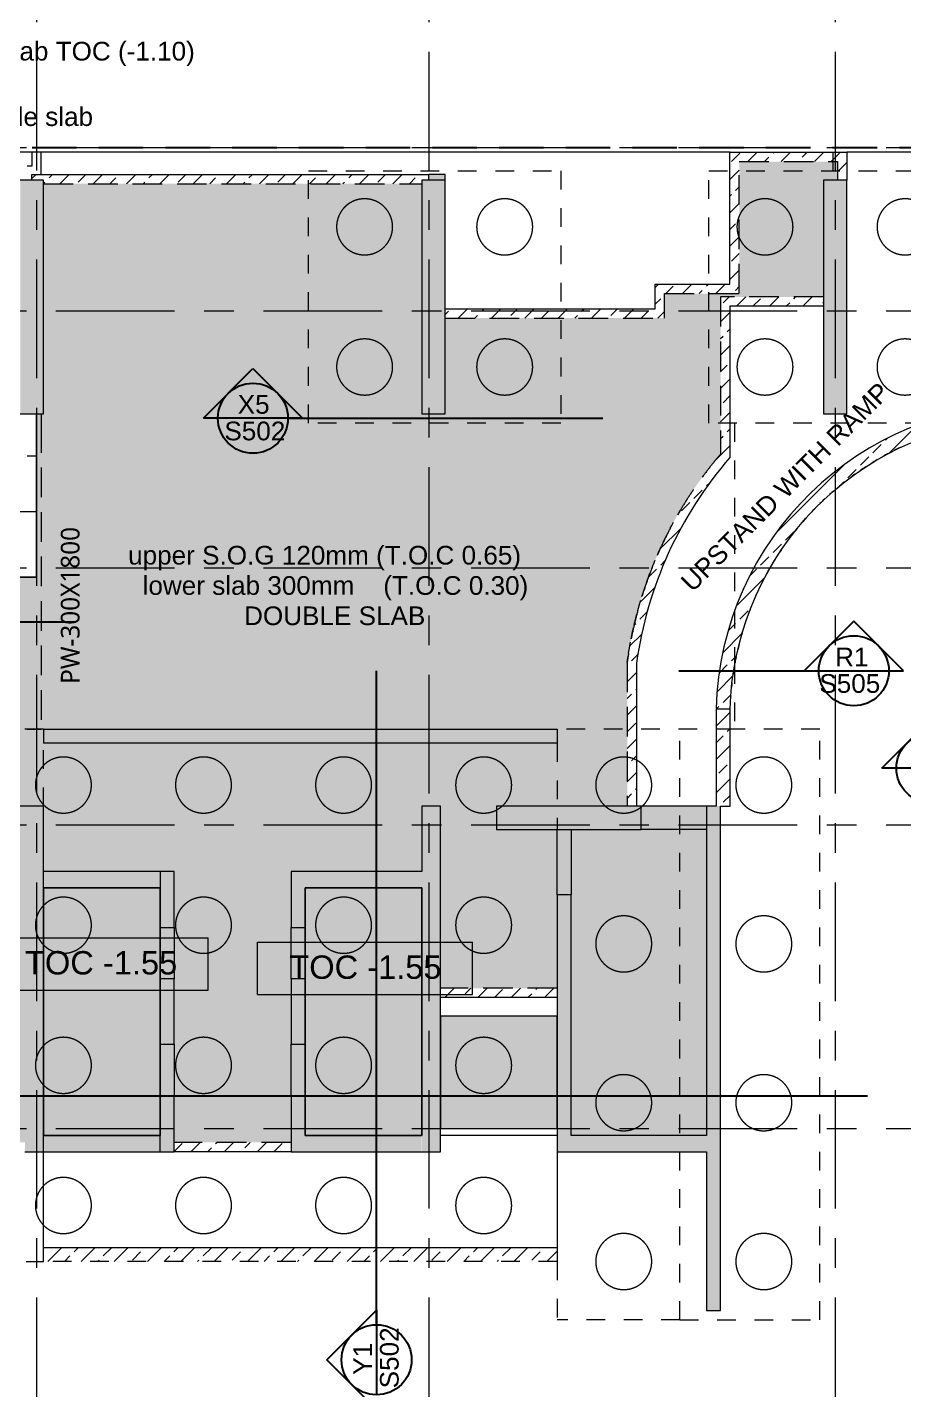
# Model space of a CAD drawing. Header units: millimetres. Extents: x -7055 to 184923, y -26353 to 72746.
# Drawn here: x 48270 to 67042, y 11750 to 40917 of the extents above; entities that cross this region are included whole.
import ezdxf

# ---------------------------------------------------------------- set-up
doc = ezdxf.new("R2010")
doc.units = ezdxf.units.MM
for name, pattern in [('DASH 2mm', [800, 400, -400]), ('Dashed', [3810, 2540, -1270]), ('Dashed __25x_', [952.5, 635, -317.5]), ('DASHED___25x_', [952.5, 635, -317.5]), ('Grid Line', [4445, 2540, -635, 635, -635]), ('Hidden', [1428.75, 952.5, -476.25])]:
    doc.linetypes.add(name, pattern=pattern)
for name, color, linetype, lineweight in [('A-DETL', 90, 'Continuous', 5), ('A-DETL-GENF', 92, 'Continuous', 5), ('A-DETL-THIN', 151, 'Continuous', 5), ('A-FLOR', 192, 'Continuous', 15), ('A-FLOR-HDLN', 190, 'Dashed __25x_', 5), ('A-WALL-HDLN', 110, 'Continuous', 5), ('A-WALL-PATT', 111, 'Continuous', 15), ('G-ANNO-DIMS', 111, 'Continuous', 5), ('G-ANNO-TEXT', 231, 'Continuous', 5), ('I-WALL', 2, 'Continuous', 5), ('S-BEAM-HDLN', 1, 'DASHED___25x_', 5), ('S-BEAM-IDEN', 2, 'Continuous', 5), ('S-COLS-HDLN', 52, 'Dashed', 5), ('S-FNDN', 32, 'Continuous', 15), ('S-FNDN-HDLN', 4, 'DASH 2mm', 5), ('S-GRID', 1, 'Continuous', 5)]:
    doc.layers.add(name, color=color, linetype=linetype, lineweight=lineweight)
doc.styles.add('Arial_2', font='arial.ttf', dxfattribs={"height": 500})
doc.styles.add('Arial_3', font='arial.ttf', dxfattribs={"height": 400})
doc.styles.add('Trebuchet MS', font='trebuc.ttf', dxfattribs={"height": 400})
pattern_1 = [(45, (0, 0), (-356.4037, 356.4037), []), (45, (356.4, 0), (-356.4037, 356.4037), [252.016, -126.008])]
pattern_2 = [(50, (0, 0), (728.7365, -63.756), [76.2, -838.2]), (355, (0, 0), (-140.9716, 764.2276), [60.96, -670.56]), (100.451, (60.7, -5.3), (587.77, 700.467), [64.76, -712.36]), (46.184, (0, 203.2), (1084.316, -168.171), [114.3, -1257.3]), (96.636, (90.4, 189.2), (949.61, 989.71), [97.14, -1068.54]), (351.184, (0, 203.2), (949.62, 989.701), [91.44, -1005.84]), (21, (101.6, 152.4), (606.458, -409.0606), [76.2, -838.2]), (326, (101.6, 152.4), (247.208, 736.753), [60.96, -670.56]), (71.451, (152.14, 118.3), (853.668, 327.6855), [64.76, -712.36]), (37.5, (0, 0), (12.3547, 338.2201), [33.528, -628.904, 33.528, -647.192, -673.1]), (37.5, (0, 0), (12.3547, 338.2201), [-1343.152, 33.528, -639.572]), (7.5, (0, 0), (267.2789, 400.7221), [33.528, -354.584, 33.528, -613.664, -256.54]), (7.5, (0, 0), (267.2789, 400.7221), [-1035.304, 33.528, -223.012]), (327.5, (-226.57, 0), (542.3633, -22.9153), [33.528, -220.472, 33.528, -758.952, -1051.56]), (327.5, (-226.57, 0), (542.3633, -22.9153), [-1046.48, 33.528, -1018.032]), (317.5, (-328.17, 0), (592.517, 101.707), [33.528, -296.672, 33.528, -492.76, -746.76]), (317.5, (-328.17, 0), (592.517, 101.707), [-856.488, 33.528, -713.232])]

# ---------------------------------------------------------------- blocks, each defined once
blk = doc.blocks.new('Concrete-Round-Column - P3-D1200-L17m-6780020-GROUND FLOOR FRAMING PLAN')
at = {"layer": 'S-COLS-HDLN'}
for start, end in [(0, 180), (180, 0)]:
    blk.add_arc((0, 0), 600, start, end, dxfattribs=at)
blk = doc.blocks.new('Concrete-Round-Column - P3-D1200-L17m-7017903-GROUND FLOOR FRAMING PLAN')
at = {"layer": 'S-COLS-HDLN'}
for start, end in [(0, 180), (180, 0)]:
    blk.add_arc((0, 0), 600, start, end, dxfattribs=at)
blk = doc.blocks.new('Concrete-Round-Column - P3-D1200-L17m-7278871-GROUND FLOOR FRAMING PLAN')
at = {"layer": 'S-COLS-HDLN'}
for start, end in [(0, 180), (180, 0)]:
    blk.add_arc((0, 0), 600, start, end, dxfattribs=at)
blk = doc.blocks.new('Concrete-Round-Column - P3-D1200-L17m-7309476-GROUND FLOOR FRAMING PLAN')
at = {"layer": 'S-COLS-HDLN'}
for start, end in [(0, 180), (180, 0)]:
    blk.add_arc((0, 0), 600, start, end, dxfattribs=at)
blk = doc.blocks.new('Concrete-Round-Column - P3-D1200-L17m-7279131-GROUND FLOOR FRAMING PLAN')
at = {"layer": 'S-COLS-HDLN'}
for start, end in [(0, 180), (180, 0)]:
    blk.add_arc((0, 0), 600, start, end, dxfattribs=at)
blk = doc.blocks.new('Concrete-Round-Column - P3-D1200-L17m-6978356-GROUND FLOOR FRAMING PLAN')
at = {"layer": 'S-COLS-HDLN'}
for start, end in [(0, 180), (180, 0)]:
    blk.add_arc((0, 0), 600, start, end, dxfattribs=at)
blk = doc.blocks.new('Spot Elevations - Spot Elevation _Str_ Plan_-2609302-GROUND FLOOR FRAMING PLAN')
at = {"layer": 'G-ANNO-DIMS'}
for p, q in [((-11.5, 5.8), (11.5, 5.8)), ((-11.5, 0.2), (-11.5, 5.8)), ((11.5, 0.2), (11.5, 5.8)), ((-11.5, 0.2), (11.5, 0.2))]:
    blk.add_line(p, q, dxfattribs=at)

msp = doc.modelspace()

# ---------------------------------------------------------------- hatches: boundary and pattern name
at = {"layer": 'A-DETL-GENF'}
h = msp.add_hatch(dxfattribs=at)
h.set_pattern_fill('FP_7', color=150, style=0, pattern_type=2)
h.set_pattern_definition([(0, (0, 0), (187.5, 108.253), [125, -250]), (120, (0, 0), (-187.49985, 108.25326), [125, -250]), (60, (0, 0), (0.00015, 216.50626), [0, -250, 125, 0])])
h.paths.add_polyline_path([(48619.756, 17194.3012), (51119.756, 17194.3012), (51119.756, 22494.3012), (48619.756, 22494.3012), (48619.756, 17344.1661)])
h.paths.add_polyline_path([(56719.756, 17194.3012), (56719.756, 22494.3012), (54219.756, 22494.3012), (54219.756, 17194.3012), (55792.8079, 17194.3012)])
h.paths.add_polyline_path([(57119.756, 17344.1661), (59619.756, 17344.1661), (59619.756, 19744.1661), (57119.756, 19744.1661), (57119.756, 18458.2054)])
at = {"layer": 'A-FLOR'}
h = msp.add_hatch(dxfattribs=at)
h.set_pattern_fill('FP_4', color=254, style=0, pattern_type=2)
h.set_pattern_definition(pattern_2)
h.paths.add_polyline_path([(52889.9876, 17044.1661), (53919.756, 17044.1661), (53919.756, 18044.3279), (54219.756, 18044.3279), (54219.756, 19144.3279), (53919.756, 19144.3279), (53919.756, 20544.3279), (54219.756, 20544.3279), (54219.756, 21644.3279), (53919.756, 21644.3279), (53919.756, 22844.3012), (56719.756, 22844.3012), (56719.756, 24244.3012), (57119.756, 24244.3012), (57119.756, 20344.1661), (59619.756, 20344.1661), (59619.756, 22344.3279), (59919.756, 22344.3279), (59919.756, 17194.1661), (62819.756, 17194.1661), (62819.756, 24244.3012), (61419.756, 24244.3012), (61419.756, 23744.3012), (58319.756, 23744.3012), (58319.756, 24244.3012), (61119.756, 24244.3012), (61121.6428, 27333.6405), (61169.4129, 27638.8344), (61228.0125, 27942.1351), (61297.3674, 28243.1587), (61377.3896, 28541.5236), (61467.9779, 28836.8522), (61569.0175, 29128.7703), (61680.3804, 29416.9082), (61801.9257, 29700.901), (61933.4992, 29980.3889), (62074.9344, 30255.018), (62231.0709, 30532.686), (62386.6612, 30788.3152), (62576.7523, 31074.7184), (62735.527, 31298.0914), (62923.3421, 31543.3474), (63119.756, 31781.7542), (63119.756, 35144.1661), (65319.756, 35144.1661), (65319.756, 37644.1661), (65619.756, 37644.1661), (65619.756, 38040.1837), (63519.756, 38040.1837), (63519.756, 35214.1661), (61919.756, 35214.1661), (61919.756, 34690.1837), (57219.756, 34690.1837), (57219.756, 32644.1661), (56719.756, 32644.1661), (56719.756, 37565.6309), (48619.756, 37565.6309), (48619.756, 32644.1661), (48469.756, 32644.1661), (48469.756, 29144.1661), (45419.756, 29144.1661), (45419.756, 26044.1661), (38395.8759, 26044.1661), (38395.8759, 24344.1661), (40969.7791, 24344.1661), (40969.7791, 24244.1661), (41369.7791, 24244.1661), (41369.7791, 17194.3012), (44269.756, 17194.3012), (44269.756, 23744.1661), (42569.756, 23744.1661), (42569.756, 24244.1661), (44569.756, 24244.1661), (44569.756, 17044.1661), (48219.756, 17044.1661), (48219.756, 23744.1661), (46019.756, 23744.1661), (46019.756, 24244.1661), (48619.756, 24244.1661), (48619.756, 22844.3012), (51419.756, 22844.3012), (51419.756, 21644.3279), (51119.756, 21644.3279), (51119.756, 20544.3279), (51419.756, 20544.3279), (51419.756, 19144.3279), (51119.756, 19144.3279), (51119.756, 18044.3279), (51419.756, 18044.3279), (51419.756, 17044.1661)])
h.paths.add_polyline_path([(56868.9896, 37644.1661), (57219.756, 37644.1661), (57219.756, 37765.6309), (56868.9896, 37765.6309)])
h = msp.add_hatch(dxfattribs=at)
h.set_pattern_fill('FP_4', color=254, style=0, pattern_type=2)
h.set_pattern_definition(pattern_2)
h.paths.add_polyline_path([(52889.9876, 17044.1661), (53919.756, 17044.1661), (53919.756, 18044.3279), (54219.756, 18044.3279), (54219.756, 19144.3279), (53919.756, 19144.3279), (53919.756, 20544.3279), (54219.756, 20544.3279), (54219.756, 21644.3279), (53919.756, 21644.3279), (53919.756, 22844.3012), (56719.756, 22844.3012), (56719.756, 24244.3012), (57119.756, 24244.3012), (57119.756, 20344.1661), (59619.756, 20344.1661), (59619.756, 22344.3279), (59919.756, 22344.3279), (59919.756, 17194.1661), (62819.756, 17194.1661), (62819.756, 24244.3012), (61419.756, 24244.3012), (61419.756, 23744.3012), (58319.756, 23744.3012), (58319.756, 24244.3012), (61119.756, 24244.3012), (61121.6428, 27333.6405), (61169.4129, 27638.8344), (61228.0125, 27942.1351), (61297.3674, 28243.1587), (61377.3896, 28541.5236), (61467.9779, 28836.8522), (61569.0175, 29128.7703), (61680.3804, 29416.9082), (61801.9257, 29700.901), (61933.4992, 29980.3889), (62074.9344, 30255.018), (62231.0709, 30532.686), (62386.6612, 30788.3152), (62576.7523, 31074.7184), (62735.527, 31298.0914), (62923.3421, 31543.3474), (63119.756, 31781.7542), (63119.756, 35144.1661), (65319.756, 35144.1661), (65319.756, 37644.1661), (65619.756, 37644.1661), (65619.756, 38040.1837), (63519.756, 38040.1837), (63519.756, 35214.1661), (61919.756, 35214.1661), (61919.756, 34690.1837), (57219.756, 34690.1837), (57219.756, 32644.1661), (56719.756, 32644.1661), (56719.756, 37565.6309), (48619.756, 37565.6309), (48619.756, 32644.1661), (48469.756, 32644.1661), (48469.756, 29144.1661), (45419.756, 29144.1661), (45419.756, 26044.1661), (38395.8759, 26044.1661), (38395.8759, 24344.1661), (40969.7791, 24344.1661), (40969.7791, 24244.1661), (41369.7791, 24244.1661), (41369.7791, 17194.3012), (44269.756, 17194.3012), (44269.756, 23744.1661), (42569.756, 23744.1661), (42569.756, 24244.1661), (44569.756, 24244.1661), (44569.756, 17044.1661), (48219.756, 17044.1661), (48219.756, 23744.1661), (46019.756, 23744.1661), (46019.756, 24244.1661), (48619.756, 24244.1661), (48619.756, 22844.3012), (51419.756, 22844.3012), (51419.756, 21644.3279), (51119.756, 21644.3279), (51119.756, 20544.3279), (51419.756, 20544.3279), (51419.756, 19144.3279), (51119.756, 19144.3279), (51119.756, 18044.3279), (51419.756, 18044.3279), (51419.756, 17044.1661)])
h.paths.add_polyline_path([(56868.9896, 37644.1661), (57219.756, 37644.1661), (57219.756, 37765.6309), (56868.9896, 37765.6309)])
at = {"layer": 'A-WALL-PATT', "lineweight": 5}
for points in [[(48119.756, 32644.1661), (48619.756, 32644.1661), (48619.756, 37644.1661), (48119.756, 37644.1661), (48119.756, 32819.4491)], [(56923.4653, 32644.1661), (57219.756, 32644.1661), (57219.756, 37644.1661), (56719.756, 37644.1661), (56719.756, 32644.1661)], [(65819.756, 32644.1661), (65819.756, 37644.1661), (65319.756, 37644.1661), (65319.756, 32644.1661), (65519.756, 32644.1661)], [(46082.4753, 23744.1661), (48619.756, 23744.1661), (48619.756, 24244.1661), (46019.756, 24244.1661), (46019.756, 23744.1661)], [(57119.756, 16844.1661), (57119.756, 24244.3012), (56719.756, 24244.3012), (56720.7213, 16844.1661), (57095.8082, 16844.1661)], [(60654.9947, 23744.3012), (61419.756, 23744.3012), (61419.756, 24244.3012), (58319.756, 24244.3012), (58319.756, 23744.3012), (60315.4375, 23744.3012)], [(63119.756, 13444.1571), (63119.756, 24244.3012), (62819.756, 24244.3012), (62819.756, 13444.1571)], [(48619.756, 17344.1661), (48619.756, 23744.1661), (48219.756, 23744.1661), (48219.756, 17344.1661)], [(51270.1783, 22494.3012), (51419.756, 22494.3012), (51419.756, 22844.3012), (48619.756, 22844.3012), (48619.756, 22494.3012), (51119.756, 22494.3012)], [(56719.756, 22494.3012), (56719.756, 22844.3012), (53919.756, 22844.3012), (53919.756, 22494.3012), (55792.8079, 22494.3012)], [(51419.756, 21644.3279), (51419.756, 22494.3012), (51119.756, 22494.3012), (51119.756, 21644.3279), (51270.1783, 21644.3279)], [(53919.756, 21644.3279), (54219.756, 21644.3279), (54219.756, 22494.3012), (53919.756, 22494.3012), (53919.756, 21854.2888)], [(59919.756, 17194.1661), (59919.756, 22344.3279), (59619.756, 22344.3279), (59619.756, 17194.1661)], [(51419.756, 19144.3279), (51419.756, 20544.3279), (51119.756, 20544.3279), (51119.756, 19144.3279), (51270.1783, 19144.3279)], [(53919.756, 19144.3279), (54219.756, 19144.3279), (54219.756, 20544.3279), (53919.756, 20544.3279), (53919.756, 20144.1661)], [(51119.756, 16844.3012), (51419.756, 16844.3012), (51419.756, 18044.3279), (51119.756, 18044.3279), (51119.756, 17194.3012)], [(54219.756, 17194.3012), (54219.756, 18044.3279), (53919.756, 18044.3279), (53919.756, 17194.3012)], [(48619.756, 16844.1661), (48619.756, 17344.1661), (48219.756, 17344.1661), (48219.756, 16844.1661), (48356.5981, 16844.1661)], [(51119.756, 16844.3012), (51119.756, 17194.3012), (48619.756, 17194.3012), (48619.8123, 16844.3012), (49008.8635, 16844.3012)], [(55792.8079, 16844.3012), (56719.756, 16844.3012), (56719.756, 17194.3012), (53919.756, 17194.3012), (53919.756, 16844.3012), (54919.7209, 16844.3012)], [(62819.756, 16844.1661), (62819.756, 17194.1661), (59619.756, 17194.1661), (59619.756, 16844.1661), (62809.7074, 16844.1661)]]:
    msp.add_hatch(color=256, dxfattribs=at).paths.add_polyline_path(points)
h = msp.add_hatch(dxfattribs=at)
h.set_pattern_fill('FP_1', color=21, style=0, pattern_type=2)
h.set_pattern_definition(pattern_1)
h.paths.add_polyline_path([(63119.756, 24244.3012), (63322.1666, 24244.3012), (63322.1666, 26319.8084), (63022.1666, 26319.8084), (63022.1666, 24244.3012)])
at = {"layer": 'I-WALL'}
h = msp.add_hatch(dxfattribs=at)
h.set_pattern_fill('FP_1', color=21, style=0, pattern_type=2)
h.set_pattern_definition(pattern_1)
h.paths.add_polyline_path([(63519.756, 38040.1837), (65819.756, 38040.1837), (65819.756, 38240.1837), (63319.756, 38240.1837), (63319.756, 38040.1837)])
h = msp.add_hatch(dxfattribs=at)
h.set_pattern_fill('FP_1', color=21, style=0, pattern_type=2)
h.set_pattern_definition(pattern_1)
h.paths.add_polyline_path([(63319.756, 35214.1661), (63519.756, 35214.1661), (63519.756, 38040.1837), (63319.756, 38040.1837), (63319.756, 35221.9439)])
h = msp.add_hatch(dxfattribs=at)
h.set_pattern_fill('FP_1', color=21, style=0, pattern_type=2)
h.set_pattern_definition(pattern_1)
h.paths.add_polyline_path([(65819.756, 37644.1661), (65819.756, 38040.1837), (65619.756, 38040.1837), (65619.756, 37644.1661)])
h = msp.add_hatch(dxfattribs=at)
h.set_pattern_fill('FP_1', color=21, style=0, pattern_type=2)
h.set_pattern_definition(pattern_1)
h.paths.add_polyline_path([(48897.3956, 37565.6309), (56719.756, 37565.6309), (56719.756, 37644.1661), (56868.9896, 37644.1661), (56868.9896, 37765.6309), (48369.756, 37765.6309), (48369.756, 37644.1661), (48619.756, 37644.1661), (48619.756, 37565.6309), (48781.3979, 37565.6309)])
h = msp.add_hatch(dxfattribs=at)
h.set_pattern_fill('FP_1', color=21, style=0, pattern_type=2)
h.set_pattern_definition(pattern_1)
h.paths.add_polyline_path([(63319.756, 35214.1661), (63319.756, 35414.1661), (61719.756, 35414.1661), (61719.756, 35214.1661), (63119.756, 35214.1661)])
h = msp.add_hatch(dxfattribs=at)
h.set_pattern_fill('FP_1', color=21, style=0, pattern_type=2)
h.set_pattern_definition(pattern_1)
h.paths.add_polyline_path([(61919.756, 34690.1837), (61919.756, 35214.1661), (61719.756, 35214.1661), (61719.756, 34690.1837)])
h = msp.add_hatch(dxfattribs=at)
h.set_pattern_fill('FP_1', color=21, style=0, pattern_type=2)
h.set_pattern_definition(pattern_1)
h.paths.add_polyline_path([(63119.756, 31781.7542), (63218.7733, 31895.6549), (63319.756, 32007.8168), (63319.756, 35144.1661), (63119.756, 35144.1661), (63119.756, 31895.6549)])
h = msp.add_hatch(dxfattribs=at)
h.set_pattern_fill('FP_1', color=21, style=0, pattern_type=2)
h.set_pattern_definition(pattern_1)
h.paths.add_polyline_path([(65319.756, 34944.1661), (65319.756, 35144.1661), (63319.756, 35144.1661), (63319.756, 34944.1661), (64838.0671, 34944.1661)])
h = msp.add_hatch(dxfattribs=at)
h.set_pattern_fill('FP_1', color=21, style=0, pattern_type=2)
h.set_pattern_definition(pattern_1)
h.paths.add_polyline_path([(60315.4375, 34690.1837), (61719.756, 34690.1837), (61719.756, 34890.1837), (57219.756, 34890.1837), (57220.3225, 34690.1837), (58054.1227, 34690.1837)])
h = msp.add_hatch(dxfattribs=at)
h.set_pattern_fill('FP_1', color=21, style=0, pattern_type=2)
h.set_pattern_definition(pattern_1)
h.paths.add_polyline_path([(63322.2438, 26322.5963), (63336.1561, 26602.0441), (63362.269, 26880.6167), (63400.5327, 27157.7817), (63450.8739, 27433.0095), (63513.1965, 27705.774), (63587.3813, 27975.5538), (63673.2866, 28241.8334), (63770.7481, 28504.1038), (63879.5797, 28761.8637), (63999.5732, 29014.6207), (64130.4994, 29261.8914), (64272.108, 29503.2034), (64424.1284, 29738.0955), (64586.27, 29966.1187), (64758.2229, 30186.8372), (64939.6585, 30399.8292), (65130.23, 30604.6875), (65329.5732, 30801.0208), (65537.3071, 30988.4536), (65753.0346, 31166.6278), (65976.3435, 31335.2029), (66227.266, 31506.6603), (66443.9845, 31642.2859), (66687.4228, 31780.2069), (66936.6566, 31907.356), (67198.9883, 32026.6361), (67467.2763, 32134.3329), (67739.7011, 32229.3229), (67937.7332, 32291.0673), (68185.8039, 32357.6185), (68436.3451, 32414.1626), (68688.9536, 32460.6086), (68943.223, 32496.8818), (69198.7443, 32522.9236), (69455.1057, 32538.6919), (69719.756, 32544.3286), (69719.756, 32844.1661), (69432.6906, 32838.0135), (69146.1525, 32819.5671), (68860.6678, 32788.8608), (68576.761, 32745.9509), (68294.9533, 32690.9162), (68015.7624, 32623.8579), (67739.7011, 32544.8991), (67441.0026, 32444.1661), (67198.9883, 32351.8815), (66935.33, 32238.1773), (66676.7855, 32113.2808), (66423.8297, 31977.4216), (66176.9272, 31830.8491), (65903.1785, 31649.9485), (65703.0837, 31506.6603), (65472.8121, 31326.0491), (65244.756, 31130.0717), (65048.6491, 30947.3692), (64838.0671, 30732.7837), (64654.585, 30529.8294), (64471.33, 30308.7819), (64272.108, 30043.1725), (64130.4994, 29838.5326), (63980.6574, 29601.4407), (63837.7987, 29352.371), (63705.7427, 29097.4091), (63584.7319, 28837.0233), (63474.9887, 28571.6918), (63376.7145, 28301.902), (63290.0898, 28028.1493), (63215.2738, 27750.9365), (63152.4038, 27470.7727), (63101.5953, 27188.1726), (63062.9417, 26903.655), (63036.5138, 26617.7425), (63022.3604, 26330.9603), (63322.1666, 26322.5985)])
h = msp.add_hatch(dxfattribs=at)
h.set_pattern_fill('FP_1', color=21, style=0, pattern_type=2)
h.set_pattern_definition(pattern_1)
h.paths.add_polyline_path([(61319.756, 27306.2332), (61377.3896, 27662.4997), (61434.1818, 27949.6193), (61509.9001, 28267.5283), (61597.8115, 28582.2837), (61697.7853, 28893.4182), (61809.6732, 29200.4695), (61933.4992, 29503.4004), (62074.9344, 29813.3113), (62226.0522, 30112.5267), (62386.6612, 30401.8712), (62556.5578, 30681.8667), (62735.527, 30952.8294), (62923.3421, 31214.9323), (63119.756, 31468.2369), (63119.752, 31781.7494), (62910.3602, 31526.3951), (62720.6836, 31277.2089), (62555.1209, 31044.1257), (62384.8016, 30785.2599), (62223.8627, 30520.5368), (62072.471, 30250.2347), (61930.8193, 29974.6962), (61799.0879, 29694.2704), (61677.4445, 29409.3119), (61566.0442, 29120.18), (61465.0287, 28827.2376), (61374.5268, 28530.8495), (61294.6536, 28231.38), (61225.511, 27929.1876), (61167.187, 27624.6137), (61121.6428, 27319.792), (61297.3674, 27307.7655)])
h.paths.add_polyline_path([(63119.756, 31468.2369), (63319.756, 31707.4745), (63319.756, 32007.8168), (63218.7634, 31895.6436), (63119.752, 31781.7494)])
h = msp.add_hatch(dxfattribs=at)
h.set_pattern_fill('FP_1', color=21, style=0, pattern_type=2)
h.set_pattern_definition(pattern_1)
h.paths.add_polyline_path([(61319.756, 24244.3012), (61319.756, 27306.2332), (61119.756, 27319.9212), (61119.756, 24244.3012)])
h = msp.add_hatch(dxfattribs=at)
h.set_pattern_fill('FP_1', color=21, style=0, pattern_type=2)
h.set_pattern_definition(pattern_1)
h.paths.add_polyline_path([(59619.756, 20144.1661), (59619.756, 20344.1661), (57119.756, 20344.1661), (57119.756, 20144.1661), (58054.1227, 20144.1661)])
h = msp.add_hatch(dxfattribs=at)
h.set_pattern_fill('FP_1', color=21, style=0, pattern_type=2)
h.set_pattern_definition(pattern_1)
h.paths.add_polyline_path([(53493.5861, 16844.1661), (53919.756, 16844.3012), (53919.756, 17044.1661), (51419.756, 17044.1661), (51419.8718, 16844.1661)])
h = msp.add_hatch(dxfattribs=at)
h.set_pattern_fill('FP_1', color=21, style=0, pattern_type=2)
h.set_pattern_definition(pattern_1)
h.paths.add_polyline_path([(59619.756, 14494.1661), (59619.756, 14794.1661), (48619.756, 14794.1661), (48619.756, 14494.1661), (58054.1227, 14494.1661)])

# ---------------------------------------------------------------- linework, layer by layer
at = {"layer": 'A-DETL', "color": 5, "linetype": 'Hidden', "lineweight": 25}
msp.add_line((12655.2502, 38343.6432), (91631.4889, 38343.6432), dxfattribs=at)
at = {"layer": 'A-DETL', "color": 30, "linetype": 'Hidden', "lineweight": 25}
msp.add_line((12655.2502, 38343.6432), (91631.4889, 38343.6432), dxfattribs=at)
at = {"layer": 'A-DETL', "lineweight": 25}
for p, q in [((52041.1406, 32547.0685), (53103.6402, 33609.5688)), ((53103.6402, 33609.5688), (54166.1406, 32547.0692)), ((52353.6406, 32547.0685), (52041.1406, 32547.0685)), ((53853.6406, 32547.0685), (52353.6406, 32547.0685)), ((54166.1406, 32547.0692), (53853.6406, 32547.0692)), ((53853.6406, 32547.0691), (60593.891, 32547.0691)), ((30210.7793, 28187.8357), (49310.7793, 28187.8357)), ((65972.5498, 28203.9275), (64910.0494, 27141.428)), ((67035.0494, 27141.4273), (65972.5498, 28203.9275)), ((55751.4297, 13141.4273), (55751.4297, 27141.4273)), ((62222.5494, 27141.4273), (66722.5494, 27141.4273)), ((64910.0494, 27141.428), (65222.5494, 27141.428)), ((65222.5494, 27141.4273), (66722.5494, 27141.4273)), ((66722.5494, 27141.4273), (67035.0494, 27141.4273)), ((66572.1271, 25055.0836), (67634.6267, 26117.5839)), ((66884.6271, 25055.0836), (66572.1271, 25055.0836)), ((68384.6271, 25055.0836), (66884.6271, 25055.0836)), ((38135.7562, 18044.3279), (66266.8036, 18044.3279)), ((54688.93, 12391.4269), (55751.4295, 13453.9273)), ((55751.4295, 13453.9273), (55751.4295, 13141.4273)), ((55751.4302, 13141.4273), (55751.4302, 11641.4273)), ((55751.4302, 11328.9273), (54688.93, 12391.4269))]:
    msp.add_line(p, q, dxfattribs=at)
at = {"layer": 'A-DETL'}
for p, q in [((48469.756, 29144.1661), (48469.756, 32644.1661)), ((45419.756, 29144.1661), (48469.756, 29144.1661))]:
    msp.add_line(p, q, dxfattribs=at)
at = {"layer": 'A-DETL', "lineweight": 25}
for centre in [(53103.6406, 32547.0688), (65972.5494, 27141.4276), (67634.6271, 25055.0839), (55751.4299, 12391.4273)]:
    msp.add_circle(centre, 750, dxfattribs=at)
at = {"layer": 'A-DETL-THIN'}
for p, q in [((48619.756, 22494.3012), (48619.756, 17194.3012)), ((51119.756, 22494.3012), (48619.756, 22494.3012)), ((51119.756, 17194.3012), (51119.756, 22494.3012)), ((54219.756, 22494.3012), (54219.756, 17194.3012)), ((56719.756, 22494.3012), (54219.756, 22494.3012)), ((56719.756, 17194.3012), (56719.756, 22494.3012)), ((59619.756, 19744.1661), (57119.756, 19744.1661)), ((57119.756, 19744.1661), (57119.756, 17344.1661)), ((59619.756, 17344.1661), (59619.756, 19744.1661)), ((57119.756, 17344.1661), (59619.756, 17344.1661)), ((48619.756, 17194.3012), (51119.756, 17194.3012)), ((54219.756, 17194.3012), (56719.756, 17194.3012))]:
    msp.add_line(p, q, dxfattribs=at)
at = {"layer": 'A-FLOR'}
for p, q in [((57219.756, 37765.6309), (56868.9896, 37765.6309)), ((57219.756, 37644.1661), (57219.756, 37765.6309)), ((48469.756, 32644.1661), (48469.756, 29144.1661)), ((48469.756, 29144.1661), (45419.756, 29144.1661)), ((62819.756, 24244.3012), (61419.756, 24244.3012)), ((51119.756, 21644.3279), (51119.756, 20544.3279)), ((54219.756, 20544.3279), (54219.756, 21644.3279)), ((51119.756, 19144.3279), (51119.756, 18044.3279)), ((54219.756, 18044.3279), (54219.756, 19144.3279))]:
    msp.add_line(p, q, dxfattribs=at)
at = {"layer": 'A-FLOR-HDLN'}
for p, q in [((63519.756, 35214.1661), (63519.756, 38040.1837)), ((63519.756, 38040.1837), (65619.756, 38040.1837)), ((65619.756, 38040.1837), (65619.756, 37644.1661)), ((56868.9896, 37644.1661), (56868.9896, 37765.6309)), ((48619.756, 37565.6309), (56719.756, 37565.6309)), ((61919.756, 34690.1837), (61919.756, 35214.1661)), ((61919.756, 35214.1661), (63519.756, 35214.1661)), ((65319.756, 35144.1661), (63119.756, 35144.1661)), ((63119.756, 35144.1661), (63119.756, 31781.7542)), ((57219.756, 34690.1837), (61919.756, 34690.1837)), ((61121.6428, 27333.6405), (61119.756, 27319.9212)), ((61119.756, 27319.9212), (61119.756, 24244.3012)), ((59619.756, 20344.1661), (57119.756, 20344.1661)), ((53919.756, 17044.1661), (51419.756, 17044.1661))]:
    msp.add_line(p, q, dxfattribs=at)
msp.add_arc((69719.756, 26144.1661), 8680, 139.49670926, 172.12361899, dxfattribs=at)
at = {"layer": 'A-WALL-HDLN'}
for p, q in [((62386.483, 30788.0339), (62404.6114, 30816.538)), ((62225.6679, 30523.783), (62256.2159, 30575.6406)), ((61932.784, 29978.937), (61972.379, 30058.313)), ((62074.3709, 30253.9698), (62111.1424, 30321.6529)), ((61801.0872, 29699.0338), (61841.4233, 29787.5533)), ((61679.4475, 29414.6156), (61719.1467, 29510.5657)), ((61568.0196, 29126.0436), (61606.1155, 29228.1948)), ((61466.9449, 28833.6844), (61502.7294, 28941.1052)), ((61376.3517, 28537.9091), (61409.2877, 28649.862)), ((61296.3553, 28239.0934), (61326.0242, 28354.9718)), ((61227.0571, 27937.6167), (61253.1262, 28056.9061)), ((61168.5452, 27633.8621), (61190.7451, 27756.1116)), ((61120.1418, 27322.7399), (61139.0105, 27453.0589)), ((48619.756, 25894.1661), (59619.756, 25894.1661)), ((48619.756, 25894.1661), (48619.756, 25594.1661)), ((59619.756, 25894.1661), (59619.756, 25594.1661)), ((59619.756, 25594.1661), (48619.756, 25594.1661)), ((62819.756, 23744.3012), (61419.756, 23744.3012)), ((51419.756, 21644.3279), (51419.756, 20544.3279)), ((53919.756, 20544.3279), (53919.756, 21644.3279)), ((51419.756, 19144.3279), (51419.756, 18044.3279)), ((53919.756, 18044.3279), (53919.756, 19144.3279)), ((51419.756, 16844.2516), (51419.756, 16844.1661)), ((53919.756, 16844.2516), (53919.756, 16844.1661))]:
    msp.add_line(p, q, dxfattribs=at)
at = {"layer": 'A-WALL-HDLN', "flags": 128}
for points in [[(62371.1086, 30763.6662), (62384.8016, 30785.3776), (62384.977, 30785.6548)], [(62199.638, 30478.9354), (62223.8627, 30520.6925), (62224.2436, 30521.3449)], [(62042.4882, 30194.0991), (62072.471, 30250.4335), (62073.0306, 30251.4755)], [(61897.9623, 29907.4016), (61930.8193, 29974.9447), (61931.5299, 29976.3892)], [(61765.239, 29618.0768), (61799.0879, 29694.5769), (61799.9213, 29696.4355)], [(61643.9037, 29325.8334), (61677.4445, 29409.687), (61678.3719, 29411.9699)], [(61533.7489, 29030.6318), (61566.0442, 29120.6379), (61567.0361, 29123.3536)], [(61434.6777, 28732.5775), (61465.0287, 28827.7976), (61466.0553, 28830.9531)], [(61346.6543, 28431.8645), (61374.5268, 28531.539), (61375.5577, 28535.1399)], [(61269.6763, 28128.744), (61294.6536, 28232.2393), (61295.6584, 28236.2895)], [(61203.7582, 27823.5043), (61225.511, 27930.2796), (61226.4589, 27934.7816)], [(61148.9253, 27516.4847), (61167.187, 27626.0448), (61168.0469, 27630.9992)]]:
    msp.add_lwpolyline(points, dxfattribs=at)
at = {"layer": 'I-WALL'}
for p, q in [((63319.756, 38240.1837), (65819.756, 38240.1837)), ((63319.756, 35414.1661), (63319.756, 38240.1837)), ((65819.756, 38240.1837), (65819.756, 37644.1661)), ((48369.756, 37765.6309), (56868.9896, 37765.6309)), ((48369.756, 37644.1661), (48369.756, 37765.6309)), ((61719.756, 35414.1661), (63319.756, 35414.1661)), ((61719.756, 34890.1837), (61719.756, 35414.1661)), ((57219.756, 34890.1837), (61719.756, 34890.1837)), ((63319.756, 34944.1661), (63319.756, 31707.4745)), ((65319.756, 34944.1661), (63319.756, 34944.1661)), ((61319.756, 27306.2332), (61319.756, 24244.3012)), ((63336.1577, 26602.0669), (63335.7524, 26596.3816)), ((63022.3604, 26330.9603), (63322.2438, 26322.5963)), ((59619.756, 22344.3279), (59619.756, 23744.3012)), ((59919.756, 23744.3012), (59919.756, 22344.3279)), ((59619.756, 20144.1661), (57119.756, 20144.1661)), ((53919.756, 16844.1661), (51419.756, 16844.1661)), ((48619.756, 14794.1661), (59619.756, 14794.1661))]:
    msp.add_line(p, q, dxfattribs=at)
at = {"layer": 'I-WALL', "lineweight": 15}
for p, q in [((48619.756, 37644.1661), (48119.756, 37644.1661)), ((48619.756, 32644.1661), (48619.756, 37644.1661)), ((57219.756, 37644.1661), (56719.756, 37644.1661)), ((56719.756, 37644.1661), (56719.756, 32644.1661)), ((57219.756, 32644.1661), (57219.756, 37644.1661)), ((65819.756, 37644.1661), (65319.756, 37644.1661)), ((65319.756, 37644.1661), (65319.756, 32644.1661)), ((65819.756, 32644.1661), (65819.756, 37644.1661)), ((48119.756, 32644.1661), (48619.756, 32644.1661)), ((56719.756, 32644.1661), (57219.756, 32644.1661)), ((65319.756, 32644.1661), (65819.756, 32644.1661)), ((63322.1666, 26319.8084), (63022.1666, 26319.8084)), ((63022.1666, 26319.8084), (63022.1666, 24244.3012)), ((63322.1666, 24244.3012), (63322.1666, 26319.8084)), ((48619.756, 24244.1661), (46019.756, 24244.1661)), ((48619.756, 22844.3012), (48619.756, 24244.1661)), ((56719.756, 24244.3012), (56719.756, 22844.3012)), ((57119.756, 24244.3012), (56719.756, 24244.3012)), ((57119.756, 16844.1661), (57119.756, 24244.3012)), ((61419.756, 24244.3012), (58319.756, 24244.3012)), ((58319.756, 24244.3012), (58319.756, 23744.3012)), ((61419.756, 23744.3012), (61419.756, 24244.3012)), ((62819.756, 24244.3012), (62819.756, 17194.1661)), ((63022.1666, 24244.3012), (62819.756, 24244.3012)), ((63119.756, 13444.1571), (63119.756, 24244.3012)), ((63119.756, 24244.3012), (63322.1666, 24244.3012)), ((58319.756, 23744.3012), (61419.756, 23744.3012)), ((51419.756, 22844.3012), (48619.756, 22844.3012)), ((51419.756, 21644.3279), (51419.756, 22844.3012)), ((56719.756, 22844.3012), (53919.756, 22844.3012)), ((53919.756, 22844.3012), (53919.756, 21644.3279)), ((48619.756, 22494.3012), (51119.756, 22494.3012)), ((48619.756, 17194.3012), (48619.756, 22494.3012)), ((51119.756, 22494.3012), (51119.756, 21644.3279)), ((54219.756, 22494.3012), (56719.756, 22494.3012)), ((54219.756, 21644.3279), (54219.756, 22494.3012)), ((56719.756, 22494.3012), (56719.756, 17194.3012)), ((59919.756, 22344.3279), (59619.756, 22344.3279)), ((59619.756, 22344.3279), (59619.756, 16844.1661)), ((59919.756, 17194.1661), (59919.756, 22344.3279)), ((51119.756, 21644.3279), (51419.756, 21644.3279)), ((53919.756, 21644.3279), (54219.756, 21644.3279)), ((51119.756, 20544.3279), (51119.756, 19144.3279)), ((51419.756, 20544.3279), (51119.756, 20544.3279)), ((51419.756, 19144.3279), (51419.756, 20544.3279)), ((53919.756, 20544.3279), (53919.756, 19144.3279)), ((54219.756, 20544.3279), (53919.756, 20544.3279)), ((54219.756, 19144.3279), (54219.756, 20544.3279)), ((51119.756, 19144.3279), (51419.756, 19144.3279)), ((53919.756, 19144.3279), (54219.756, 19144.3279)), ((51119.756, 18044.3279), (51119.756, 17194.3012)), ((51419.756, 18044.3279), (51119.756, 18044.3279)), ((51419.756, 16844.3012), (51419.756, 18044.3279)), ((53919.756, 18044.3279), (53919.756, 16844.3012)), ((54219.756, 18044.3279), (53919.756, 18044.3279)), ((54219.756, 17194.3012), (54219.756, 18044.3279)), ((51119.756, 17194.3012), (48619.756, 17194.3012)), ((56719.756, 17194.3012), (54219.756, 17194.3012)), ((62819.756, 17194.1661), (59919.756, 17194.1661)), ((48219.756, 16844.1661), (48619.756, 16844.1661)), ((48619.756, 16844.3012), (51419.756, 16844.3012)), ((53919.756, 16844.3012), (56719.756, 16844.3012)), ((56719.756, 16844.1661), (57119.756, 16844.1661)), ((59619.756, 16844.1661), (62819.756, 16844.1661)), ((62819.756, 16844.1661), (62819.756, 13444.1571)), ((62819.756, 13444.1571), (63119.756, 13444.1571))]:
    msp.add_line(p, q, dxfattribs=at)
at = {"layer": 'I-WALL', "flags": 128}
msp.add_lwpolyline([(63322.2438, 26322.5963), (63336.1561, 26602.0441), (63362.269, 26880.6167), (63400.5327, 27157.7817), (63450.8739, 27433.0095), (63513.1965, 27705.774), (63587.3813, 27975.5538), (63673.2866, 28241.8334), (63770.7481, 28504.1038), (63879.5797, 28761.8637), (63999.5732, 29014.6207), (64130.4994, 29261.8914), (64272.108, 29503.2034), (64424.1284, 29738.0955), (64586.27, 29966.1187), (64758.2229, 30186.8372), (64939.6585, 30399.8292), (65130.23, 30604.6875), (65329.5732, 30801.0208), (65537.3071, 30988.4536), (65753.0346, 31166.6278), (65976.3435, 31335.2029), (66206.807, 31493.8567), (66443.9845, 31642.2859), (66687.4228, 31780.2069), (66936.6566, 31907.356), (67191.2096, 32023.4903)], dxfattribs=at)
at = {"layer": 'I-WALL'}
for radius, start, end in [(6700, 90, 178.4024023), (6400, 118.04389064, 119.26471255), (6400, 115.528544, 116.75033808), (8480, 139.00064637, 172.12361899), (6400, 123.07458773, 124.29317171), (6400, 120.55923856, 121.77899472), (6400, 125.5899381, 126.80722811), (6400, 130.62064234, 131.83490089), (6400, 128.10528965, 129.32114536), (6400, 133.13599613, 134.34846696), (6400, 138.1667069, 139.37488401), (6400, 135.65135099, 136.86180912), (6400, 140.68206383, 141.88763631), (6400, 143.19742174, 144.39999434), (6400, 148.22814041, 149.42311606), (6400, 145.7127806, 146.91186344), (6400, 150.74350112, 151.93357603), (6400, 153.25886272, 154.44299301), (6400, 155.77422517, 156.95099889), (6400, 158.28958847, 159.45702917), (6400, 160.80495258, 161.96017201), (6400, 165.83568318, 166.95009533), (6400, 163.3203175, 164.4588524), (6400, 168.35104963, 169.42752577), (6400, 170.86641681, 171.87456862), (6400, 173.38178472, 174.23044972)]:
    msp.add_arc((69719.756, 26144.1661), radius, start, end, dxfattribs=at)
at = {"layer": 'S-BEAM-HDLN'}
for p, q in [((48369.756, 38240.1837), (48369.756, 37940.1837)), ((48369.756, 37940.1837), (48269.8056, 37940.1837)), ((48569.756, 32644.1661), (48569.756, 32444.1661)), ((48569.756, 32444.1661), (48569.756, 25894.1661)), ((48269.756, 25894.1661), (48569.756, 25894.1661))]:
    msp.add_line(p, q, dxfattribs=at)
at = {"layer": 'S-COLS-HDLN'}
for centre, start, end in [((49044.756, 21694.1661), 0, 180), ((49044.756, 21694.1661), 180, 0), ((49044.756, 18694.1661), 0, 180), ((49044.756, 18694.1661), 180, 0)]:
    msp.add_arc(centre, 600, start, end, dxfattribs=at)
at = {"layer": 'S-FNDN'}
for p, q in [((63319.756, 38240.1837), (41319.7791, 38240.1837)), ((48569.756, 37765.6309), (48569.756, 38240.1837)), ((87185.0632, 38240.1837), (65819.756, 38240.1837)), ((48269.756, 31744.1661), (48469.756, 31744.1661)), ((48469.756, 30544.1661), (45119.756, 30544.1661)), ((59619.756, 17194.3012), (57119.756, 17194.3012)), ((48619.756, 14494.1661), (48619.756, 16844.1661)), ((59619.756, 16844.1661), (59619.756, 14494.1661))]:
    msp.add_line(p, q, dxfattribs=at)
at = {"layer": 'S-FNDN-HDLN'}
for p, q in [((65519.756, 38240.1837), (65519.756, 37844.1661)), ((54294.756, 32444.1661), (54294.756, 37844.1661)), ((54294.756, 37844.1661), (59694.756, 37844.1661)), ((59694.756, 37844.1661), (59694.756, 32444.1661)), ((62869.756, 37844.1661), (68269.756, 37844.1661)), ((62869.756, 32444.1661), (62869.756, 37844.1661)), ((59694.756, 32444.1661), (54294.756, 32444.1661)), ((68269.756, 32444.1661), (62869.756, 32444.1661)), ((63419.756, 32444.1661), (63419.756, 27263.156)), ((63419.756, 27262.6046), (63419.756, 25894.1661)), ((48619.756, 25894.1661), (38844.8056, 25894.1661)), ((63419.756, 25894.1661), (59619.756, 25894.1661)), ((62244.756, 13244.1661), (62244.756, 25894.1661)), ((65244.756, 25894.1661), (63419.756, 25894.1661)), ((65244.756, 13244.1661), (65244.756, 25894.1661)), ((48619.756, 24244.2157), (48619.756, 25594.1165)), ((59619.756, 25594.1165), (59619.756, 23744.3508)), ((48619.756, 22494.3508), (48619.756, 22844.3012)), ((51119.756, 22844.3012), (51119.756, 22494.3012)), ((48619.756, 16844.2157), (48619.756, 17194.2516)), ((51119.756, 16844.1661), (51119.756, 17194.2516)), ((48619.756, 16844.1661), (51119.756, 16844.1661)), ((44244.756, 14494.1661), (48619.756, 14494.1661)), ((59619.756, 14494.1661), (48619.756, 14494.1661)), ((59619.756, 14494.1661), (59619.756, 13244.1661)), ((62244.756, 13244.1661), (59619.756, 13244.1661)), ((62244.756, 13244.1661), (65244.756, 13244.1661))]:
    msp.add_line(p, q, dxfattribs=at)
at = {"layer": 'S-GRID', "linetype": 'Grid Line'}
for p, q in [((48469.756, 49281.3629), (48469.756, 351.3451)), ((56869.756, 49281.3629), (56869.756, 351.3451)), ((65569.756, 49281.3629), (65569.756, 351.3451)), ((-4454.5069, 38344.1661), (113803.7202, 38344.1661)), ((-4454.5069, 34844.1661), (113803.7202, 34844.1661)), ((-4454.5069, 29344.1661), (113803.7202, 29344.1661)), ((-4454.5069, 23844.1661), (113803.7202, 23844.1661)), ((-4454.5069, 17344.1661), (113803.7202, 17344.1661))]:
    msp.add_line(p, q, dxfattribs=at)

# ---------------------------------------------------------------- block references
at = {"layer": 'G-ANNO-DIMS', "xscale": 199.9999999999999, "yscale": 199.9999999999999, "zscale": 199.9999999999999}
for p in [(49844.1302, 20267.1217), (55504.6398, 20173.6451)]:
    msp.add_blockref('Spot Elevations - Spot Elevation _Str_ Plan_-2609302-GROUND FLOOR FRAMING PLAN', p, dxfattribs=at)
at = {"layer": 'S-COLS-HDLN'}
for name, p in [('Concrete-Round-Column - P3-D1200-L17m-6780020-GROUND FLOOR FRAMING PLAN', (55494.756, 36644.1661)), ('Concrete-Round-Column - P3-D1200-L17m-6780020-GROUND FLOOR FRAMING PLAN', (58494.756, 36644.1661)), ('Concrete-Round-Column - P3-D1200-L17m-6780020-GROUND FLOOR FRAMING PLAN', (64069.756, 36644.1661)), ('Concrete-Round-Column - P3-D1200-L17m-6780020-GROUND FLOOR FRAMING PLAN', (67069.756, 36644.1661)), ('Concrete-Round-Column - P3-D1200-L17m-7017903-GROUND FLOOR FRAMING PLAN', (55494.756, 33644.1661)), ('Concrete-Round-Column - P3-D1200-L17m-7017903-GROUND FLOOR FRAMING PLAN', (58494.756, 33644.1661)), ('Concrete-Round-Column - P3-D1200-L17m-6780020-GROUND FLOOR FRAMING PLAN', (64069.756, 33644.1661)), ('Concrete-Round-Column - P3-D1200-L17m-6780020-GROUND FLOOR FRAMING PLAN', (67069.756, 33644.1661)), ('Concrete-Round-Column - P3-D1200-L17m-7278871-GROUND FLOOR FRAMING PLAN', (49044.756, 24694.1661)), ('Concrete-Round-Column - P3-D1200-L17m-7278871-GROUND FLOOR FRAMING PLAN', (52044.756, 24694.1661)), ('Concrete-Round-Column - P3-D1200-L17m-7309476-GROUND FLOOR FRAMING PLAN', (55044.756, 24694.1661)), ('Concrete-Round-Column - P3-D1200-L17m-7278871-GROUND FLOOR FRAMING PLAN', (58044.756, 24694.1661)), ('Concrete-Round-Column - P3-D1200-L17m-7279131-GROUND FLOOR FRAMING PLAN', (61044.756, 24694.1661)), ('Concrete-Round-Column - P3-D1200-L17m-6780020-GROUND FLOOR FRAMING PLAN', (64044.756, 24694.1661)), ('Concrete-Round-Column - P3-D1200-L17m-7309476-GROUND FLOOR FRAMING PLAN', (52044.756, 21694.1661)), ('Concrete-Round-Column - P3-D1200-L17m-7309476-GROUND FLOOR FRAMING PLAN', (55044.756, 21694.1661)), ('Concrete-Round-Column - P3-D1200-L17m-7309476-GROUND FLOOR FRAMING PLAN', (58044.756, 21694.1661)), ('Concrete-Round-Column - P3-D1200-L17m-7309476-GROUND FLOOR FRAMING PLAN', (61044.756, 21294.1661)), ('Concrete-Round-Column - P3-D1200-L17m-6780020-GROUND FLOOR FRAMING PLAN', (64044.756, 21294.1661)), ('Concrete-Round-Column - P3-D1200-L17m-7309476-GROUND FLOOR FRAMING PLAN', (52044.756, 18694.1661)), ('Concrete-Round-Column - P3-D1200-L17m-7309476-GROUND FLOOR FRAMING PLAN', (55044.756, 18694.1661)), ('Concrete-Round-Column - P3-D1200-L17m-7309476-GROUND FLOOR FRAMING PLAN', (58044.756, 18694.1661)), ('Concrete-Round-Column - P3-D1200-L17m-7309476-GROUND FLOOR FRAMING PLAN', (61044.756, 17894.1661)), ('Concrete-Round-Column - P3-D1200-L17m-6780020-GROUND FLOOR FRAMING PLAN', (64044.756, 17894.1661)), ('Concrete-Round-Column - P3-D1200-L17m-7278871-GROUND FLOOR FRAMING PLAN', (49044.756, 15694.1661)), ('Concrete-Round-Column - P3-D1200-L17m-7278871-GROUND FLOOR FRAMING PLAN', (52044.756, 15694.1661)), ('Concrete-Round-Column - P3-D1200-L17m-7309476-GROUND FLOOR FRAMING PLAN', (55044.756, 15694.1661)), ('Concrete-Round-Column - P3-D1200-L17m-7278871-GROUND FLOOR FRAMING PLAN', (58044.756, 15694.1661)), ('Concrete-Round-Column - P3-D1200-L17m-6978356-GROUND FLOOR FRAMING PLAN', (61044.756, 14494.1661)), ('Concrete-Round-Column - P3-D1200-L17m-6780020-GROUND FLOOR FRAMING PLAN', (64044.756, 14494.1661))]:
    msp.add_blockref(name, p, dxfattribs=at)

# ---------------------------------------------------------------- texts
at = {"layer": 'G-ANNO-DIMS', "char_height": 500, "width": 3893.277992, "attachment_point": 1, "line_spacing_factor": 0.941778, "style": 'Arial_2'}
for insert in [(48221.931, 21139.781), (53882.4406, 21046.3044)]:
    msp.add_mtext('TOC -1.55', dxfattribs=dict(at, insert=insert))
at = {"layer": 'G-ANNO-TEXT', "color": 7, "char_height": 400, "attachment_point": 1, "style": 'Arial_3'}
for s, insert, width in [('Lower slab TOC (-1.10)', (46021.3785, 40605.1883), 7167.08625), ('double slab', (46821.3785, 39203.5418), 3559.4925), ('X5', (52776.9488, 33042.7487), 849.78875), ('S502', (52492.1098, 32474.3691), 1619.40875), ('upper S.O.G 120mm (T.O.C 0.65)', (50430.3564, 29815.0178), 10373.83625), ('  lower slab 300mm    (T.O.C 0.30)', (50430.3564, 29166.7887), 10566.24125), ('                DOUBLE SLAB', (50430.3564, 28518.5595), 7888.605), ('R1', (65571.2411, 27637.1074), 881.85625), ('S505', (65234.0801, 27068.7279), 1619.40875)]:
    msp.add_mtext(s, dxfattribs=dict(at, insert=insert, width=width))
for s, insert, width, rotation in [('UPSTAND WITH RAMP', (62232.1653, 29089.1469), 7455.69375, 45), ('S502', (55824.1297, 11779.8965), 1619.40875, 90), ('Y1', (55255.7501, 12070.7355), 833.755, 90)]:
    msp.add_mtext(s, dxfattribs=dict(at, insert=insert, width=width, rotation=rotation))
at = {"layer": 'S-BEAM-IDEN', "insert": (48989.1505, 26860.5244), "char_height": 400, "width": 4200.8425, "attachment_point": 1, "rotation": 90, "style": 'Trebuchet MS'}
msp.add_mtext('PW-300X1800', dxfattribs=at)

doc.saveas('drawing.dxf')
